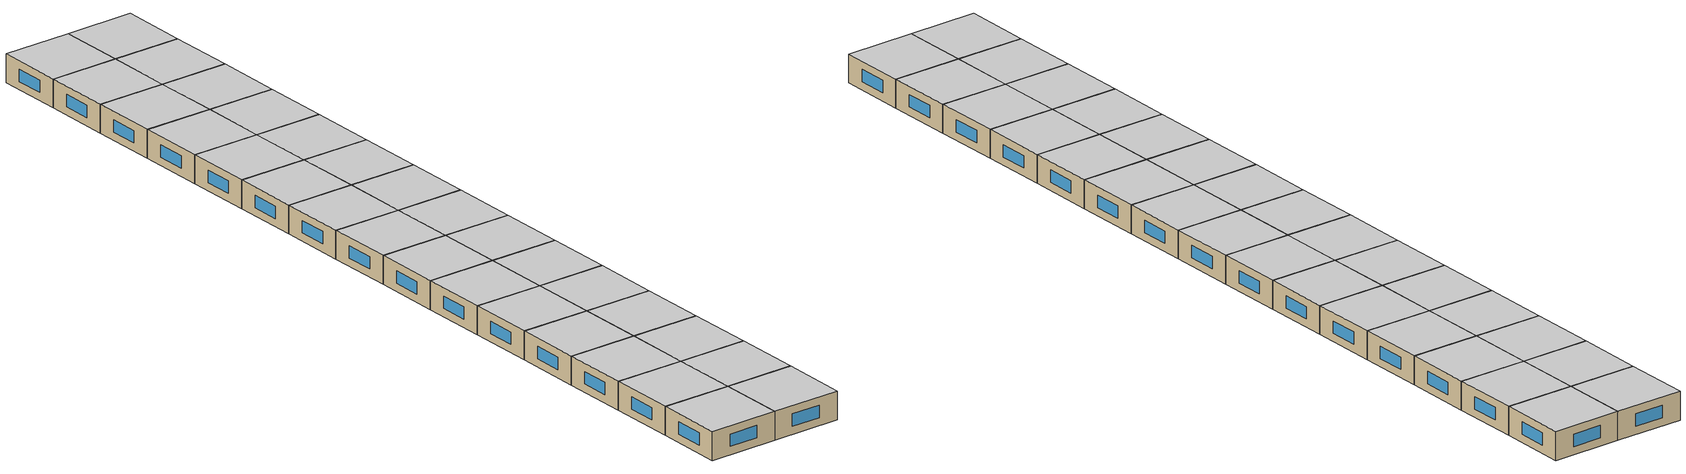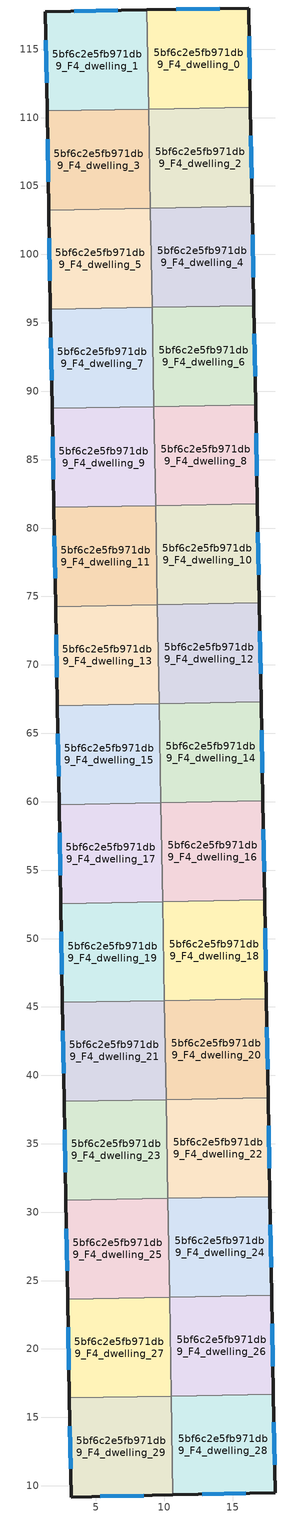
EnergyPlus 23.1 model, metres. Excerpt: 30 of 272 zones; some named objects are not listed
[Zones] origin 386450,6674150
5bf6c2e5fb971db9_F4_dwelling_0
 floor to 5bf6c2e5fb971db9_F3_dwelling_0 (EU_floor_Construction): 16.16,118.01 16.29,110.75 8.86,110.62 8.73,117.87 z12
 wall outside (EU_wall_Construction): 16.29,110.75 16.16,118.01 8.73,117.87 z12:15
 wall to 5bf6c2e5fb971db9_F4_dwelling_1 (EU_wall_Construction): 8.73,117.87 8.86,110.62 z12:15
 wall to 5bf6c2e5fb971db9_F4_dwelling_2 (EU_wall_Construction): 8.86,110.62 16.29,110.75 z12:15
 window (EU_Window_Construction): 14.03,117.97 10.85,117.91 / 16.25,112.82 16.19,115.93 z12.86:14.14
 ceiling to 5bf6c2e5fb971db9_F5_dwelling_0 (EU_floor_Construction): 16.29,110.75 16.16,118.01 8.73,117.87 8.86,110.62 z15
5bf6c2e5fb971db9_F4_dwelling_1
 floor to 5bf6c2e5fb971db9_F3_dwelling_1 (EU_floor_Construction): 8.73,117.87 8.86,110.62 1.42,110.48 1.3,117.72 z12
 wall outside (EU_wall_Construction): 8.73,117.87 1.3,117.72 1.42,110.48 z12:15
 wall to 5bf6c2e5fb971db9_F4_dwelling_3 (EU_wall_Construction): 1.42,110.48 8.85,110.62 z12:15
 window (EU_Window_Construction): 6.61,117.83 3.42,117.77 / 1.33,115.66 1.39,112.55 z12.86:14.14
 ceiling to 5bf6c2e5fb971db9_F5_dwelling_1 (EU_floor_Construction): 8.86,110.62 8.73,117.87 1.3,117.72 1.42,110.48 z15
5bf6c2e5fb971db9_F4_dwelling_10
 floor to 5bf6c2e5fb971db9_F3_dwelling_10 (EU_floor_Construction): 16.8,81.77 16.93,74.53 9.49,74.4 9.36,81.64 z12
 wall outside (EU_wall_Construction): 16.93,74.53 16.8,81.77 z12:15
 wall to 5bf6c2e5fb971db9_F4_dwelling_11 (EU_wall_Construction): 9.36,81.64 9.49,74.4 z12:15
 wall to 5bf6c2e5fb971db9_F4_dwelling_12 (EU_wall_Construction): 9.49,74.4 16.93,74.53 z12:15
 wall to 5bf6c2e5fb971db9_F4_dwelling_8 (EU_wall_Construction): 16.8,81.77 9.37,81.64 z12:15
 window (EU_Window_Construction): 16.9,76.6 16.84,79.7 z12.86:14.14
 ceiling to 5bf6c2e5fb971db9_F5_dwelling_10 (EU_floor_Construction): 16.93,74.53 16.8,81.77 9.36,81.64 9.49,74.4 z15
5bf6c2e5fb971db9_F4_dwelling_11
 floor to 5bf6c2e5fb971db9_F3_dwelling_11 (EU_floor_Construction): 9.36,81.64 9.49,74.4 2.05,74.26 1.92,81.5 z12
 wall outside (EU_wall_Construction): 1.92,81.5 2.05,74.26 z12:15
 wall to 5bf6c2e5fb971db9_F4_dwelling_9 (EU_wall_Construction): 9.36,81.64 1.92,81.5 z12:15
 wall to 5bf6c2e5fb971db9_F4_dwelling_13 (EU_wall_Construction): 2.05,74.26 9.49,74.4 z12:15
 window (EU_Window_Construction): 1.96,79.43 2.01,76.33 z12.86:14.14
 ceiling to 5bf6c2e5fb971db9_F5_dwelling_11 (EU_floor_Construction): 9.49,74.4 9.36,81.64 1.92,81.5 2.05,74.26 z15
5bf6c2e5fb971db9_F4_dwelling_12
 floor to 5bf6c2e5fb971db9_F3_dwelling_12 (EU_floor_Construction): 16.93,74.53 17.07,67.29 9.62,67.16 9.49,74.4 z12
 wall outside (EU_wall_Construction): 17.07,67.29 16.93,74.53 z12:15
 wall to 5bf6c2e5fb971db9_F4_dwelling_13 (EU_wall_Construction): 9.49,74.4 9.62,67.16 z12:15
 wall to 5bf6c2e5fb971db9_F4_dwelling_14 (EU_wall_Construction): 9.62,67.16 17.07,67.29 z12:15
 window (EU_Window_Construction): 17.03,69.36 16.97,72.46 z12.86:14.14
 ceiling to 5bf6c2e5fb971db9_F5_dwelling_12 (EU_floor_Construction): 17.07,67.29 16.93,74.53 9.49,74.4 9.62,67.16 z15
5bf6c2e5fb971db9_F4_dwelling_13
 floor to 5bf6c2e5fb971db9_F3_dwelling_13 (EU_floor_Construction): 9.49,74.4 9.62,67.16 2.17,67.03 2.05,74.26 z12
 wall outside (EU_wall_Construction): 2.05,74.26 2.17,67.03 z12:15
 wall to 5bf6c2e5fb971db9_F4_dwelling_15 (EU_wall_Construction): 2.17,67.03 9.62,67.16 z12:15
 window (EU_Window_Construction): 2.09,72.2 2.14,69.09 z12.86:14.14
 ceiling to 5bf6c2e5fb971db9_F5_dwelling_13 (EU_floor_Construction): 9.62,67.16 9.49,74.4 2.05,74.26 2.17,67.03 z15
5bf6c2e5fb971db9_F4_dwelling_14
 floor to 5bf6c2e5fb971db9_F3_dwelling_14 (EU_floor_Construction): 17.07,67.29 17.19,60.06 9.75,59.92 9.62,67.16 z12
 wall outside (EU_wall_Construction): 17.19,60.06 17.07,67.29 z12:15
 wall to 5bf6c2e5fb971db9_F4_dwelling_15 (EU_wall_Construction): 9.62,67.16 9.75,59.92 z12:15
 wall to 5bf6c2e5fb971db9_F4_dwelling_16 (EU_wall_Construction): 9.75,59.92 17.19,60.06 z12:15
 window (EU_Window_Construction): 17.16,62.13 17.1,65.23 z12.86:14.14
 ceiling to 5bf6c2e5fb971db9_F5_dwelling_14 (EU_floor_Construction): 17.19,60.06 17.07,67.29 9.62,67.16 9.75,59.92 z15
5bf6c2e5fb971db9_F4_dwelling_15
 floor to 5bf6c2e5fb971db9_F3_dwelling_15 (EU_floor_Construction): 9.62,67.16 9.75,59.92 2.3,59.79 2.17,67.03 z12
 wall outside (EU_wall_Construction): 2.17,67.03 2.3,59.79 z12:15
 wall to 5bf6c2e5fb971db9_F4_dwelling_17 (EU_wall_Construction): 2.3,59.79 9.75,59.92 z12:15
 window (EU_Window_Construction): 2.21,64.96 2.26,61.86 z12.86:14.14
 ceiling to 5bf6c2e5fb971db9_F5_dwelling_15 (EU_floor_Construction): 9.75,59.92 9.62,67.16 2.17,67.03 2.3,59.79 z15
5bf6c2e5fb971db9_F4_dwelling_16
 floor to 5bf6c2e5fb971db9_F3_dwelling_16 (EU_floor_Construction): 17.19,60.06 17.32,52.82 9.88,52.69 9.75,59.92 z12
 wall outside (EU_wall_Construction): 17.32,52.82 17.19,60.06 z12:15
 wall to 5bf6c2e5fb971db9_F4_dwelling_17 (EU_wall_Construction): 9.75,59.92 9.88,52.69 z12:15
 wall to 5bf6c2e5fb971db9_F4_dwelling_18 (EU_wall_Construction): 9.88,52.69 17.32,52.82 z12:15
 window (EU_Window_Construction): 17.29,54.89 17.23,57.99 z12.86:14.14
 ceiling to 5bf6c2e5fb971db9_F5_dwelling_16 (EU_floor_Construction): 17.32,52.82 17.19,60.06 9.75,59.92 9.88,52.69 z15
5bf6c2e5fb971db9_F4_dwelling_17
 floor to 5bf6c2e5fb971db9_F3_dwelling_17 (EU_floor_Construction): 9.75,59.92 9.88,52.69 2.43,52.56 2.3,59.79 z12
 wall outside (EU_wall_Construction): 2.3,59.79 2.43,52.56 z12:15
 wall to 5bf6c2e5fb971db9_F4_dwelling_19 (EU_wall_Construction): 2.43,52.56 9.87,52.69 z12:15
 window (EU_Window_Construction): 2.34,57.72 2.39,54.62 z12.86:14.14
 ceiling to 5bf6c2e5fb971db9_F5_dwelling_17 (EU_floor_Construction): 9.88,52.69 9.75,59.92 2.3,59.79 2.43,52.56 z15
5bf6c2e5fb971db9_F4_dwelling_18
 floor to 5bf6c2e5fb971db9_F3_dwelling_18 (EU_floor_Construction): 17.32,52.82 17.45,45.59 10,45.46 9.87,52.69 z12
 wall outside (EU_wall_Construction): 17.45,45.59 17.32,52.82 z12:15
 wall to 5bf6c2e5fb971db9_F4_dwelling_19 (EU_wall_Construction): 9.87,52.69 10,45.46 z12:15
 wall to 5bf6c2e5fb971db9_F4_dwelling_20 (EU_wall_Construction): 10,45.46 17.45,45.59 z12:15
 window (EU_Window_Construction): 17.42,47.66 17.36,50.76 z12.86:14.14
 ceiling to 5bf6c2e5fb971db9_F5_dwelling_18 (EU_floor_Construction): 17.45,45.59 17.32,52.82 9.87,52.69 10,45.46 z15
5bf6c2e5fb971db9_F4_dwelling_19
 floor to 5bf6c2e5fb971db9_F3_dwelling_19 (EU_floor_Construction): 9.87,52.69 10,45.46 2.55,45.33 2.43,52.56 z12
 wall outside (EU_wall_Construction): 2.43,52.56 2.55,45.33 z12:15
 wall to 5bf6c2e5fb971db9_F4_dwelling_21 (EU_wall_Construction): 2.55,45.33 10,45.46 z12:15
 window (EU_Window_Construction): 2.46,50.49 2.52,47.39 z12.86:14.14
 ceiling to 5bf6c2e5fb971db9_F5_dwelling_19 (EU_floor_Construction): 10,45.46 9.87,52.69 2.43,52.56 2.55,45.33 z15
5bf6c2e5fb971db9_F4_dwelling_2
 floor to 5bf6c2e5fb971db9_F3_dwelling_2 (EU_floor_Construction): 16.29,110.75 16.42,103.5 8.98,103.37 8.85,110.62 z12
 wall outside (EU_wall_Construction): 16.42,103.5 16.29,110.75 z12:15
 wall to 5bf6c2e5fb971db9_F4_dwelling_3 (EU_wall_Construction): 8.85,110.62 8.98,103.37 z12:15
 wall to 5bf6c2e5fb971db9_F4_dwelling_4 (EU_wall_Construction): 8.98,103.37 16.42,103.5 z12:15
 window (EU_Window_Construction): 16.38,105.57 16.32,108.68 z12.86:14.14
 ceiling to 5bf6c2e5fb971db9_F5_dwelling_2 (EU_floor_Construction): 16.42,103.5 16.29,110.75 8.85,110.62 8.98,103.37 z15
5bf6c2e5fb971db9_F4_dwelling_20
 floor to 5bf6c2e5fb971db9_F3_dwelling_20 (EU_floor_Construction): 17.45,45.59 17.58,38.36 10.13,38.23 10,45.46 z12
 wall outside (EU_wall_Construction): 17.58,38.36 17.45,45.59 z12:15
 wall to 5bf6c2e5fb971db9_F4_dwelling_21 (EU_wall_Construction): 10,45.46 10.13,38.23 z12:15
 wall to 5bf6c2e5fb971db9_F4_dwelling_22 (EU_wall_Construction): 10.13,38.23 17.58,38.36 z12:15
 window (EU_Window_Construction): 17.55,40.43 17.49,43.53 z12.86:14.14
 ceiling to 5bf6c2e5fb971db9_F5_dwelling_20 (EU_floor_Construction): 17.58,38.36 17.45,45.59 10,45.46 10.13,38.23 z15
5bf6c2e5fb971db9_F4_dwelling_21
 floor to 5bf6c2e5fb971db9_F3_dwelling_21 (EU_floor_Construction): 10,45.46 10.13,38.23 2.68,38.1 2.55,45.33 z12
 wall outside (EU_wall_Construction): 2.55,45.33 2.68,38.1 z12:15
 wall to 5bf6c2e5fb971db9_F4_dwelling_23 (EU_wall_Construction): 2.68,38.1 10.13,38.23 z12:15
 window (EU_Window_Construction): 2.59,43.26 2.64,40.16 z12.86:14.14
 ceiling to 5bf6c2e5fb971db9_F5_dwelling_21 (EU_floor_Construction): 10.13,38.23 10,45.46 2.55,45.33 2.68,38.1 z15
5bf6c2e5fb971db9_F4_dwelling_22
 floor to 5bf6c2e5fb971db9_F3_dwelling_22 (EU_floor_Construction): 17.58,38.36 17.71,31.14 10.26,31 10.13,38.23 z12
 wall outside (EU_wall_Construction): 17.71,31.14 17.58,38.36 z12:15
 wall to 5bf6c2e5fb971db9_F4_dwelling_23 (EU_wall_Construction): 10.13,38.23 10.26,31 z12:15
 wall to 5bf6c2e5fb971db9_F4_dwelling_24 (EU_wall_Construction): 10.26,31 17.71,31.14 z12:15
 window (EU_Window_Construction): 17.67,33.2 17.62,36.3 z12.86:14.14
 ceiling to 5bf6c2e5fb971db9_F5_dwelling_22 (EU_floor_Construction): 17.71,31.14 17.58,38.36 10.13,38.23 10.26,31 z15
5bf6c2e5fb971db9_F4_dwelling_23
 floor to 5bf6c2e5fb971db9_F3_dwelling_23 (EU_floor_Construction): 10.13,38.23 10.26,31 2.8,30.87 2.68,38.1 z12
 wall outside (EU_wall_Construction): 2.68,38.1 2.8,30.87 z12:15
 wall to 5bf6c2e5fb971db9_F4_dwelling_25 (EU_wall_Construction): 2.8,30.87 10.26,31 z12:15
 window (EU_Window_Construction): 2.71,36.03 2.77,32.94 z12.86:14.14
 ceiling to 5bf6c2e5fb971db9_F5_dwelling_23 (EU_floor_Construction): 10.26,31 10.13,38.23 2.68,38.1 2.8,30.87 z15
5bf6c2e5fb971db9_F4_dwelling_24
 floor to 5bf6c2e5fb971db9_F3_dwelling_24 (EU_floor_Construction): 17.71,31.14 17.84,23.91 10.39,23.78 10.26,31 z12
 wall outside (EU_wall_Construction): 17.84,23.91 17.71,31.14 z12:15
 wall to 5bf6c2e5fb971db9_F4_dwelling_25 (EU_wall_Construction): 10.26,31 10.39,23.78 17.84,23.91 z12:15
 window (EU_Window_Construction): 17.8,25.98 17.75,29.07 z12.86:14.14
 ceiling to 5bf6c2e5fb971db9_F5_dwelling_24 (EU_floor_Construction): 17.84,23.91 17.71,31.14 10.26,31 10.39,23.78 z15
5bf6c2e5fb971db9_F4_dwelling_25
 floor to 5bf6c2e5fb971db9_F3_dwelling_25 (EU_floor_Construction): 10.26,31 10.39,23.78 2.93,23.64 2.8,30.87 z12
 wall outside (EU_wall_Construction): 2.8,30.87 2.93,23.64 z12:15
 wall to 5bf6c2e5fb971db9_F4_dwelling_26 (EU_wall_Construction): 10.38,23.78 17.84,23.91 z12:15
 wall to 5bf6c2e5fb971db9_F4_dwelling_27 (EU_wall_Construction): 2.93,23.64 10.38,23.78 z12:15
 window (EU_Window_Construction): 2.84,28.81 2.89,25.71 z12.86:14.14
 ceiling to 5bf6c2e5fb971db9_F5_dwelling_25 (EU_floor_Construction): 10.39,23.78 10.26,31 2.8,30.87 2.93,23.64 z15
5bf6c2e5fb971db9_F4_dwelling_26
 floor to 5bf6c2e5fb971db9_F3_dwelling_26 (EU_floor_Construction): 17.84,23.91 17.97,16.69 10.51,16.56 10.38,23.78 z12
 wall outside (EU_wall_Construction): 17.97,16.69 17.84,23.91 z12:15
 wall to 5bf6c2e5fb971db9_F4_dwelling_28 (EU_wall_Construction): 10.51,16.56 17.97,16.69 z12:15
 wall to 5bf6c2e5fb971db9_F4_dwelling_27 (EU_wall_Construction): 10.38,23.78 10.51,16.56 z12:15
 window (EU_Window_Construction): 17.93,18.75 17.88,21.85 z12.86:14.14
 ceiling to 5bf6c2e5fb971db9_F5_dwelling_26 (EU_floor_Construction): 17.97,16.69 17.84,23.91 10.38,23.78 10.51,16.56 z15
5bf6c2e5fb971db9_F4_dwelling_27
 floor to 5bf6c2e5fb971db9_F3_dwelling_27 (EU_floor_Construction): 10.38,23.78 10.51,16.56 3.05,16.42 2.93,23.64 z12
 wall outside (EU_wall_Construction): 2.93,23.64 3.05,16.42 z12:15
 wall to 5bf6c2e5fb971db9_F4_dwelling_29 (EU_wall_Construction): 3.05,16.42 10.5,16.56 z12:15
 wall to 5bf6c2e5fb971db9_F4_dwelling_28 (EU_wall_Construction): 10.5,16.56 10.51,16.56 z12:15
 window (EU_Window_Construction): 2.96,21.58 3.02,18.49 z12.86:14.14
 ceiling to 5bf6c2e5fb971db9_F5_dwelling_27 (EU_floor_Construction): 10.51,16.56 10.38,23.78 2.93,23.64 3.05,16.42 z15
5bf6c2e5fb971db9_F4_dwelling_28
 floor to 5bf6c2e5fb971db9_F3_dwelling_28 (EU_floor_Construction): 17.97,16.69 18.1,9.49 10.63,9.33 10.5,16.55 10.51,16.56 z12
 wall outside (EU_wall_Construction): 10.63,9.33 18.1,9.49 17.97,16.69 z12:15
 wall to 5bf6c2e5fb971db9_F4_dwelling_29 (EU_wall_Construction): 10.5,16.55 10.63,9.33 z12:15
 window (EU_Window_Construction): 18.06,11.54 18.01,14.63 / 12.76,9.38 15.96,9.44 z12.86:14.14
 ceiling to 5bf6c2e5fb971db9_F5_dwelling_28 (EU_floor_Construction): 18.1,9.49 17.97,16.69 10.51,16.56 10.5,16.55 10.63,9.33 z15
5bf6c2e5fb971db9_F4_dwelling_29
 floor to 5bf6c2e5fb971db9_F3_dwelling_29 (EU_floor_Construction): 10.5,16.55 10.63,9.33 3.18,9.18 3.05,16.42 z12
 wall outside (EU_wall_Construction): 3.05,16.42 3.18,9.18 10.63,9.33 z12:15
 window (EU_Window_Construction): 5.31,9.23 8.5,9.29 / 3.09,14.35 3.14,11.25 z12.86:14.14
 ceiling to 5bf6c2e5fb971db9_F5_dwelling_29 (EU_floor_Construction): 10.63,9.33 10.5,16.55 3.05,16.42 3.18,9.18 z15
5bf6c2e5fb971db9_F4_dwelling_3
 floor to 5bf6c2e5fb971db9_F3_dwelling_3 (EU_floor_Construction): 8.85,110.62 8.98,103.37 1.55,103.24 1.42,110.48 z12
 wall outside (EU_wall_Construction): 1.42,110.48 1.55,103.24 z12:15
 wall to 5bf6c2e5fb971db9_F4_dwelling_5 (EU_wall_Construction): 1.55,103.24 8.98,103.37 z12:15
 window (EU_Window_Construction): 1.46,108.41 1.51,105.31 z12.86:14.14
 ceiling to 5bf6c2e5fb971db9_F5_dwelling_3 (EU_floor_Construction): 8.98,103.37 8.85,110.62 1.42,110.48 1.55,103.24 z15
5bf6c2e5fb971db9_F4_dwelling_4
 floor to 5bf6c2e5fb971db9_F3_dwelling_4 (EU_floor_Construction): 16.42,103.5 16.55,96.25 9.11,96.12 8.98,103.37 z12
 wall outside (EU_wall_Construction): 16.55,96.25 16.42,103.5 z12:15
 wall to 5bf6c2e5fb971db9_F4_dwelling_5 (EU_wall_Construction): 8.98,103.37 9.11,96.12 z12:15
 wall to 5bf6c2e5fb971db9_F4_dwelling_6 (EU_wall_Construction): 9.11,96.12 16.55,96.25 z12:15
 window (EU_Window_Construction): 16.51,98.33 16.45,101.43 z12.86:14.14
 ceiling to 5bf6c2e5fb971db9_F5_dwelling_4 (EU_floor_Construction): 16.55,96.25 16.42,103.5 8.98,103.37 9.11,96.12 z15
5bf6c2e5fb971db9_F4_dwelling_5
 floor to 5bf6c2e5fb971db9_F3_dwelling_5 (EU_floor_Construction): 8.98,103.37 9.11,96.12 1.67,95.99 1.55,103.24 z12
 wall outside (EU_wall_Construction): 1.55,103.24 1.67,95.99 z12:15
 wall to 5bf6c2e5fb971db9_F4_dwelling_7 (EU_wall_Construction): 1.67,95.99 9.11,96.12 z12:15
 window (EU_Window_Construction): 1.58,101.16 1.64,98.06 z12.86:14.14
 ceiling to 5bf6c2e5fb971db9_F5_dwelling_5 (EU_floor_Construction): 9.11,96.12 8.98,103.37 1.55,103.24 1.67,95.99 z15
5bf6c2e5fb971db9_F4_dwelling_6
 floor to 5bf6c2e5fb971db9_F3_dwelling_6 (EU_floor_Construction): 16.55,96.25 16.68,89.01 9.24,88.88 9.11,96.12 z12
 wall outside (EU_wall_Construction): 16.68,89.01 16.55,96.25 z12:15
 wall to 5bf6c2e5fb971db9_F4_dwelling_7 (EU_wall_Construction): 9.11,96.12 9.24,88.88 z12:15
 wall to 5bf6c2e5fb971db9_F4_dwelling_8 (EU_wall_Construction): 9.24,88.88 16.68,89.01 z12:15
 window (EU_Window_Construction): 16.64,91.08 16.58,94.19 z12.86:14.14
 ceiling to 5bf6c2e5fb971db9_F5_dwelling_6 (EU_floor_Construction): 16.68,89.01 16.55,96.25 9.11,96.12 9.24,88.88 z15
5bf6c2e5fb971db9_F4_dwelling_7
 floor to 5bf6c2e5fb971db9_F3_dwelling_7 (EU_floor_Construction): 9.11,96.12 9.24,88.88 1.8,88.75 1.67,95.99 z12
 wall outside (EU_wall_Construction): 1.67,95.99 1.8,88.75 z12:15
 wall to 5bf6c2e5fb971db9_F4_dwelling_9 (EU_wall_Construction): 1.8,88.75 9.24,88.88 z12:15
 window (EU_Window_Construction): 1.71,93.92 1.76,90.81 z12.86:14.14
 ceiling to 5bf6c2e5fb971db9_F5_dwelling_7 (EU_floor_Construction): 9.24,88.88 9.11,96.12 1.67,95.99 1.8,88.75 z15
5bf6c2e5fb971db9_F4_dwelling_8
 floor to 5bf6c2e5fb971db9_F3_dwelling_8 (EU_floor_Construction): 16.68,89.01 16.8,81.77 9.37,81.64 9.24,88.88 z12
 wall outside (EU_wall_Construction): 16.8,81.77 16.68,89.01 z12:15
 wall to 5bf6c2e5fb971db9_F4_dwelling_9 (EU_wall_Construction): 9.24,88.88 9.37,81.64 z12:15
 window (EU_Window_Construction): 16.77,83.84 16.71,86.94 z12.86:14.14
 ceiling to 5bf6c2e5fb971db9_F5_dwelling_8 (EU_floor_Construction): 16.8,81.77 16.68,89.01 9.24,88.88 9.37,81.64 z15
5bf6c2e5fb971db9_F4_dwelling_9
 floor to 5bf6c2e5fb971db9_F3_dwelling_9 (EU_floor_Construction): 9.24,88.88 9.37,81.64 1.92,81.5 1.8,88.75 z12
 wall outside (EU_wall_Construction): 1.8,88.75 1.92,81.5 z12:15
 window (EU_Window_Construction): 1.83,86.68 1.89,83.57 z12.86:14.14
 ceiling to 5bf6c2e5fb971db9_F5_dwelling_9 (EU_floor_Construction): 9.37,81.64 9.24,88.88 1.8,88.75 1.92,81.5 z15
[Building]
EU S2 Campaign: North Axis=0; Terrain=City; Solar Distribution=FullExterior
[Site:Location]
Helsinki-Vantaa.AP: Latitude=60.317; Longitude=24.963; Time Zone=2; Elevation=54.6
[SizingPeriod:WeatherFileDays]
AnnualSizingPeriod: Begin Month=1; Begin Day of Month=1; End Month=12; End Day of Month=31; Day of Week for Start Day=Monday; Use Weather File Daylight Saving Period=No; Use Weather File Rain and Snow Indicators=No
[MATERIAL]
EU_InternalMass_Material: Roughness=MediumRough; Thickness=0.1; Conductivity=1; Density=1800; Specific Heat=900; Thermal Absorptance=0.9; Solar Absorptance=0.7; Visible Absorptance=0.7
[MATERIAL:NOMASS] Roughness=MediumRough; Thermal Absorptance=0.9; Solar Absorptance=0.7; Visible Absorptance=0.7
Name | Thermal Resistance
EU_wall_NoMass | 1.10183
EU_floor_NoMass | 1.70606
[WINDOWMATERIAL:SIMPLEGLAZINGSYSTEM]
EU_Window_SimpleGlazing: UFactor=3.11035; Solar Heat Gain Coefficient=0.8; Visible Transmittance=0.8
[CONSTRUCTION]
EU_wall_Construction: EU_wall_NoMass
EU_floor_Construction: EU_floor_NoMass
EU_Window_Construction: EU_Window_SimpleGlazing
EU_InternalMass_Construction: EU_InternalMass_Material
[ZONE] Type=1; Multiplier=1; Ceiling Height=autocalculate; Floor Area=autocalculate; Part of Total Floor Area=Yes
Name | Volume
5bf6c2e5fb971db9_F4_dwelling_0 | 161.67
5bf6c2e5fb971db9_F4_dwelling_1; 5bf6c2e5fb971db9_F4_dwelling_22 | 161.662
5bf6c2e5fb971db9_F4_dwelling_10; 5bf6c2e5fb971db9_F4_dwelling_26 | 161.648
5bf6c2e5fb971db9_F4_dwelling_11 | 161.659
5bf6c2e5fb971db9_F4_dwelling_12 | 161.658
5bf6c2e5fb971db9_F4_dwelling_13 | 161.667
5bf6c2e5fb971db9_F4_dwelling_14 | 161.656
5bf6c2e5fb971db9_F4_dwelling_15 | 161.688
5bf6c2e5fb971db9_F4_dwelling_16 | 161.678
5bf6c2e5fb971db9_F4_dwelling_17 | 161.677
5bf6c2e5fb971db9_F4_dwelling_18 | 161.654
5bf6c2e5fb971db9_F4_dwelling_19; 5bf6c2e5fb971db9_F4_dwelling_2 | 161.675
5bf6c2e5fb971db9_F4_dwelling_20; 5bf6c2e5fb971db9_F4_dwelling_28; 5bf6c2e5fb971db9_F4_dwelling_4 | 161.663
5bf6c2e5fb971db9_F4_dwelling_21 | 161.651
5bf6c2e5fb971db9_F4_dwelling_23; 5bf6c2e5fb971db9_F4_dwelling_7 | 161.683
5bf6c2e5fb971db9_F4_dwelling_24 | 161.672
5bf6c2e5fb971db9_F4_dwelling_25; 5bf6c2e5fb971db9_F4_dwelling_9 | 161.681
5bf6c2e5fb971db9_F4_dwelling_27 | 161.668
5bf6c2e5fb971db9_F4_dwelling_29 | 161.655
5bf6c2e5fb971db9_F4_dwelling_3 | 161.674
5bf6c2e5fb971db9_F4_dwelling_5 | 161.684
5bf6c2e5fb971db9_F4_dwelling_6 | 161.673
5bf6c2e5fb971db9_F4_dwelling_8 | 161.671
[INTERNALMASS] Construction=EU_InternalMass_Construction
Name | Zone or ZoneList | Surface Area
5bf6c2e5fb971db9_F4_dwelling_0_EU_InternalMass | 5bf6c2e5fb971db9_F4_dwelling_0 | 53.8892
5bf6c2e5fb971db9_F4_dwelling_1_EU_InternalMass | 5bf6c2e5fb971db9_F4_dwelling_1 | 53.8859
5bf6c2e5fb971db9_F4_dwelling_2_EU_InternalMass | 5bf6c2e5fb971db9_F4_dwelling_2 | 53.8916
5bf6c2e5fb971db9_F4_dwelling_3_EU_InternalMass | 5bf6c2e5fb971db9_F4_dwelling_3 | 53.8915
5bf6c2e5fb971db9_F4_dwelling_4_EU_InternalMass | 5bf6c2e5fb971db9_F4_dwelling_4 | 53.8858
5bf6c2e5fb971db9_F4_dwelling_5_EU_InternalMass | 5bf6c2e5fb971db9_F4_dwelling_5 | 53.8965
5bf6c2e5fb971db9_F4_dwelling_6_EU_InternalMass | 5bf6c2e5fb971db9_F4_dwelling_6 | 53.8909
5bf6c2e5fb971db9_F4_dwelling_7_EU_InternalMass | 5bf6c2e5fb971db9_F4_dwelling_7 | 53.8924
5bf6c2e5fb971db9_F4_dwelling_8_EU_InternalMass | 5bf6c2e5fb971db9_F4_dwelling_8 | 53.8922
5bf6c2e5fb971db9_F4_dwelling_9_EU_InternalMass | 5bf6c2e5fb971db9_F4_dwelling_9 | 53.8938
5bf6c2e5fb971db9_F4_dwelling_10_EU_InternalMass | 5bf6c2e5fb971db9_F4_dwelling_10 | 53.8827
5bf6c2e5fb971db9_F4_dwelling_11_EU_InternalMass | 5bf6c2e5fb971db9_F4_dwelling_11 | 53.8878
5bf6c2e5fb971db9_F4_dwelling_12_EU_InternalMass | 5bf6c2e5fb971db9_F4_dwelling_12 | 53.8859
5bf6c2e5fb971db9_F4_dwelling_13_EU_InternalMass | 5bf6c2e5fb971db9_F4_dwelling_13 | 53.8873
5bf6c2e5fb971db9_F4_dwelling_14_EU_InternalMass | 5bf6c2e5fb971db9_F4_dwelling_14 | 53.8836
5bf6c2e5fb971db9_F4_dwelling_15_EU_InternalMass | 5bf6c2e5fb971db9_F4_dwelling_15 | 53.8944
5bf6c2e5fb971db9_F4_dwelling_16_EU_InternalMass | 5bf6c2e5fb971db9_F4_dwelling_16 | 53.8942
5bf6c2e5fb971db9_F4_dwelling_17_EU_InternalMass | 5bf6c2e5fb971db9_F4_dwelling_17 | 53.8922
5bf6c2e5fb971db9_F4_dwelling_18_EU_InternalMass | 5bf6c2e5fb971db9_F4_dwelling_18 | 53.8845
5bf6c2e5fb971db9_F4_dwelling_19_EU_InternalMass | 5bf6c2e5fb971db9_F4_dwelling_19 | 53.8934
5bf6c2e5fb971db9_F4_dwelling_20_EU_InternalMass | 5bf6c2e5fb971db9_F4_dwelling_20 | 53.8895
5bf6c2e5fb971db9_F4_dwelling_21_EU_InternalMass | 5bf6c2e5fb971db9_F4_dwelling_21 | 53.8855
5bf6c2e5fb971db9_F4_dwelling_22_EU_InternalMass | 5bf6c2e5fb971db9_F4_dwelling_22 | 53.8873
5bf6c2e5fb971db9_F4_dwelling_23_EU_InternalMass | 5bf6c2e5fb971db9_F4_dwelling_23 | 53.8963
5bf6c2e5fb971db9_F4_dwelling_24_EU_InternalMass | 5bf6c2e5fb971db9_F4_dwelling_24 | 53.8887
5bf6c2e5fb971db9_F4_dwelling_25_EU_InternalMass | 5bf6c2e5fb971db9_F4_dwelling_25 | 53.8993
5bf6c2e5fb971db9_F4_dwelling_26_EU_InternalMass | 5bf6c2e5fb971db9_F4_dwelling_26 | 53.8808
5bf6c2e5fb971db9_F4_dwelling_27_EU_InternalMass | 5bf6c2e5fb971db9_F4_dwelling_27 | 53.8914
5bf6c2e5fb971db9_F4_dwelling_28_EU_InternalMass | 5bf6c2e5fb971db9_F4_dwelling_28 | 53.8917
5bf6c2e5fb971db9_F4_dwelling_29_EU_InternalMass | 5bf6c2e5fb971db9_F4_dwelling_29 | 53.8863
[OTHEREQUIPMENT] Fuel Type=Electricity; Design Level Calculation Method=Watts/Area; Power per Zone Floor Area=1; Fraction Latent=0; Fraction Radiant=0; Fraction Lost=0; Carbon Dioxide Generation Rate=0; EndUse Subcategory=EU_Step8_InternalGains
Name | Zone or ZoneList or Space or SpaceList | Schedule
EU_Step8_InternalGain_5bf6c2e5fb971db9_F4_dwelling_0_f000 | 5bf6c2e5fb971db9_F4_dwelling_0 | EU_Step8_GainSchedule_5bf6c2e5fb971db9_F4_dwelling_0_f000
EU_Step8_InternalGain_5bf6c2e5fb971db9_F4_dwelling_1_f000 | 5bf6c2e5fb971db9_F4_dwelling_1 | EU_Step8_GainSchedule_5bf6c2e5fb971db9_F4_dwelling_1_f000
EU_Step8_InternalGain_5bf6c2e5fb971db9_F4_dwelling_2_f000 | 5bf6c2e5fb971db9_F4_dwelling_2 | EU_Step8_GainSchedule_5bf6c2e5fb971db9_F4_dwelling_2_f000
EU_Step8_InternalGain_5bf6c2e5fb971db9_F4_dwelling_3_f000 | 5bf6c2e5fb971db9_F4_dwelling_3 | EU_Step8_GainSchedule_5bf6c2e5fb971db9_F4_dwelling_3_f000
EU_Step8_InternalGain_5bf6c2e5fb971db9_F4_dwelling_4_f000 | 5bf6c2e5fb971db9_F4_dwelling_4 | EU_Step8_GainSchedule_5bf6c2e5fb971db9_F4_dwelling_4_f000
EU_Step8_InternalGain_5bf6c2e5fb971db9_F4_dwelling_5_f000 | 5bf6c2e5fb971db9_F4_dwelling_5 | EU_Step8_GainSchedule_5bf6c2e5fb971db9_F4_dwelling_5_f000
EU_Step8_InternalGain_5bf6c2e5fb971db9_F4_dwelling_6_f000 | 5bf6c2e5fb971db9_F4_dwelling_6 | EU_Step8_GainSchedule_5bf6c2e5fb971db9_F4_dwelling_6_f000
EU_Step8_InternalGain_5bf6c2e5fb971db9_F4_dwelling_7_f000 | 5bf6c2e5fb971db9_F4_dwelling_7 | EU_Step8_GainSchedule_5bf6c2e5fb971db9_F4_dwelling_7_f000
EU_Step8_InternalGain_5bf6c2e5fb971db9_F4_dwelling_8_f000 | 5bf6c2e5fb971db9_F4_dwelling_8 | EU_Step8_GainSchedule_5bf6c2e5fb971db9_F4_dwelling_8_f000
EU_Step8_InternalGain_5bf6c2e5fb971db9_F4_dwelling_9_f000 | 5bf6c2e5fb971db9_F4_dwelling_9 | EU_Step8_GainSchedule_5bf6c2e5fb971db9_F4_dwelling_9_f000
EU_Step8_InternalGain_5bf6c2e5fb971db9_F4_dwelling_10_f000 | 5bf6c2e5fb971db9_F4_dwelling_10 | EU_Step8_GainSchedule_5bf6c2e5fb971db9_F4_dwelling_10_f000
EU_Step8_InternalGain_5bf6c2e5fb971db9_F4_dwelling_11_f000 | 5bf6c2e5fb971db9_F4_dwelling_11 | EU_Step8_GainSchedule_5bf6c2e5fb971db9_F4_dwelling_11_f000
EU_Step8_InternalGain_5bf6c2e5fb971db9_F4_dwelling_12_f000 | 5bf6c2e5fb971db9_F4_dwelling_12 | EU_Step8_GainSchedule_5bf6c2e5fb971db9_F4_dwelling_12_f000
EU_Step8_InternalGain_5bf6c2e5fb971db9_F4_dwelling_13_f000 | 5bf6c2e5fb971db9_F4_dwelling_13 | EU_Step8_GainSchedule_5bf6c2e5fb971db9_F4_dwelling_13_f000
EU_Step8_InternalGain_5bf6c2e5fb971db9_F4_dwelling_14_f000 | 5bf6c2e5fb971db9_F4_dwelling_14 | EU_Step8_GainSchedule_5bf6c2e5fb971db9_F4_dwelling_14_f000
EU_Step8_InternalGain_5bf6c2e5fb971db9_F4_dwelling_15_f000 | 5bf6c2e5fb971db9_F4_dwelling_15 | EU_Step8_GainSchedule_5bf6c2e5fb971db9_F4_dwelling_15_f000
EU_Step8_InternalGain_5bf6c2e5fb971db9_F4_dwelling_16_f000 | 5bf6c2e5fb971db9_F4_dwelling_16 | EU_Step8_GainSchedule_5bf6c2e5fb971db9_F4_dwelling_16_f000
EU_Step8_InternalGain_5bf6c2e5fb971db9_F4_dwelling_17_f000 | 5bf6c2e5fb971db9_F4_dwelling_17 | EU_Step8_GainSchedule_5bf6c2e5fb971db9_F4_dwelling_17_f000
EU_Step8_InternalGain_5bf6c2e5fb971db9_F4_dwelling_18_f000 | 5bf6c2e5fb971db9_F4_dwelling_18 | EU_Step8_GainSchedule_5bf6c2e5fb971db9_F4_dwelling_18_f000
EU_Step8_InternalGain_5bf6c2e5fb971db9_F4_dwelling_19_f000 | 5bf6c2e5fb971db9_F4_dwelling_19 | EU_Step8_GainSchedule_5bf6c2e5fb971db9_F4_dwelling_19_f000
EU_Step8_InternalGain_5bf6c2e5fb971db9_F4_dwelling_20_f000 | 5bf6c2e5fb971db9_F4_dwelling_20 | EU_Step8_GainSchedule_5bf6c2e5fb971db9_F4_dwelling_20_f000
EU_Step8_InternalGain_5bf6c2e5fb971db9_F4_dwelling_21_f000 | 5bf6c2e5fb971db9_F4_dwelling_21 | EU_Step8_GainSchedule_5bf6c2e5fb971db9_F4_dwelling_21_f000
EU_Step8_InternalGain_5bf6c2e5fb971db9_F4_dwelling_22_f000 | 5bf6c2e5fb971db9_F4_dwelling_22 | EU_Step8_GainSchedule_5bf6c2e5fb971db9_F4_dwelling_22_f000
EU_Step8_InternalGain_5bf6c2e5fb971db9_F4_dwelling_23_f000 | 5bf6c2e5fb971db9_F4_dwelling_23 | EU_Step8_GainSchedule_5bf6c2e5fb971db9_F4_dwelling_23_f000
EU_Step8_InternalGain_5bf6c2e5fb971db9_F4_dwelling_24_f000 | 5bf6c2e5fb971db9_F4_dwelling_24 | EU_Step8_GainSchedule_5bf6c2e5fb971db9_F4_dwelling_24_f000
EU_Step8_InternalGain_5bf6c2e5fb971db9_F4_dwelling_25_f000 | 5bf6c2e5fb971db9_F4_dwelling_25 | EU_Step8_GainSchedule_5bf6c2e5fb971db9_F4_dwelling_25_f000
EU_Step8_InternalGain_5bf6c2e5fb971db9_F4_dwelling_26_f000 | 5bf6c2e5fb971db9_F4_dwelling_26 | EU_Step8_GainSchedule_5bf6c2e5fb971db9_F4_dwelling_26_f000
EU_Step8_InternalGain_5bf6c2e5fb971db9_F4_dwelling_27_f000 | 5bf6c2e5fb971db9_F4_dwelling_27 | EU_Step8_GainSchedule_5bf6c2e5fb971db9_F4_dwelling_27_f000
EU_Step8_InternalGain_5bf6c2e5fb971db9_F4_dwelling_28_f000 | 5bf6c2e5fb971db9_F4_dwelling_28 | EU_Step8_GainSchedule_5bf6c2e5fb971db9_F4_dwelling_28_f000
EU_Step8_InternalGain_5bf6c2e5fb971db9_F4_dwelling_29_f000 | 5bf6c2e5fb971db9_F4_dwelling_29 | EU_Step8_GainSchedule_5bf6c2e5fb971db9_F4_dwelling_29_f000
[ZONEVENTILATION:DESIGNFLOWRATE] Schedule=EU_AlwaysOn; Design Flow Rate Calculation Method=AirChanges/Hour; Air Changes per Hour=0.756316; Ventilation Type=Natural; Fan Pressure Rise=0; Fan Total Efficiency=1; Constant Term Coefficient=1; Temperature Term Coefficient=0; Velocity Term Coefficient=0; Velocity Squared Term Coefficient=0; Minimum Indoor Temperature=-100; Maximum Indoor Temperature=100; Delta Temperature=-100; Minimum Outdoor Temperature=-100; Maximum Outdoor Temperature=100; Maximum Wind Speed=40
Name | Zone or ZoneList or Space or SpaceList
EU_ConstantAir_5bf6c2e5fb971db9_F4_dwelling_0 | 5bf6c2e5fb971db9_F4_dwelling_0
EU_ConstantAir_5bf6c2e5fb971db9_F4_dwelling_1 | 5bf6c2e5fb971db9_F4_dwelling_1
EU_ConstantAir_5bf6c2e5fb971db9_F4_dwelling_2 | 5bf6c2e5fb971db9_F4_dwelling_2
EU_ConstantAir_5bf6c2e5fb971db9_F4_dwelling_3 | 5bf6c2e5fb971db9_F4_dwelling_3
EU_ConstantAir_5bf6c2e5fb971db9_F4_dwelling_4 | 5bf6c2e5fb971db9_F4_dwelling_4
EU_ConstantAir_5bf6c2e5fb971db9_F4_dwelling_5 | 5bf6c2e5fb971db9_F4_dwelling_5
EU_ConstantAir_5bf6c2e5fb971db9_F4_dwelling_6 | 5bf6c2e5fb971db9_F4_dwelling_6
EU_ConstantAir_5bf6c2e5fb971db9_F4_dwelling_7 | 5bf6c2e5fb971db9_F4_dwelling_7
EU_ConstantAir_5bf6c2e5fb971db9_F4_dwelling_8 | 5bf6c2e5fb971db9_F4_dwelling_8
EU_ConstantAir_5bf6c2e5fb971db9_F4_dwelling_9 | 5bf6c2e5fb971db9_F4_dwelling_9
EU_ConstantAir_5bf6c2e5fb971db9_F4_dwelling_10 | 5bf6c2e5fb971db9_F4_dwelling_10
EU_ConstantAir_5bf6c2e5fb971db9_F4_dwelling_11 | 5bf6c2e5fb971db9_F4_dwelling_11
EU_ConstantAir_5bf6c2e5fb971db9_F4_dwelling_12 | 5bf6c2e5fb971db9_F4_dwelling_12
EU_ConstantAir_5bf6c2e5fb971db9_F4_dwelling_13 | 5bf6c2e5fb971db9_F4_dwelling_13
EU_ConstantAir_5bf6c2e5fb971db9_F4_dwelling_14 | 5bf6c2e5fb971db9_F4_dwelling_14
EU_ConstantAir_5bf6c2e5fb971db9_F4_dwelling_15 | 5bf6c2e5fb971db9_F4_dwelling_15
EU_ConstantAir_5bf6c2e5fb971db9_F4_dwelling_16 | 5bf6c2e5fb971db9_F4_dwelling_16
EU_ConstantAir_5bf6c2e5fb971db9_F4_dwelling_17 | 5bf6c2e5fb971db9_F4_dwelling_17
EU_ConstantAir_5bf6c2e5fb971db9_F4_dwelling_18 | 5bf6c2e5fb971db9_F4_dwelling_18
EU_ConstantAir_5bf6c2e5fb971db9_F4_dwelling_19 | 5bf6c2e5fb971db9_F4_dwelling_19
EU_ConstantAir_5bf6c2e5fb971db9_F4_dwelling_20 | 5bf6c2e5fb971db9_F4_dwelling_20
EU_ConstantAir_5bf6c2e5fb971db9_F4_dwelling_21 | 5bf6c2e5fb971db9_F4_dwelling_21
EU_ConstantAir_5bf6c2e5fb971db9_F4_dwelling_22 | 5bf6c2e5fb971db9_F4_dwelling_22
EU_ConstantAir_5bf6c2e5fb971db9_F4_dwelling_23 | 5bf6c2e5fb971db9_F4_dwelling_23
EU_ConstantAir_5bf6c2e5fb971db9_F4_dwelling_24 | 5bf6c2e5fb971db9_F4_dwelling_24
EU_ConstantAir_5bf6c2e5fb971db9_F4_dwelling_25 | 5bf6c2e5fb971db9_F4_dwelling_25
EU_ConstantAir_5bf6c2e5fb971db9_F4_dwelling_26 | 5bf6c2e5fb971db9_F4_dwelling_26
EU_ConstantAir_5bf6c2e5fb971db9_F4_dwelling_27 | 5bf6c2e5fb971db9_F4_dwelling_27
EU_ConstantAir_5bf6c2e5fb971db9_F4_dwelling_28 | 5bf6c2e5fb971db9_F4_dwelling_28
EU_ConstantAir_5bf6c2e5fb971db9_F4_dwelling_29 | 5bf6c2e5fb971db9_F4_dwelling_29
[HVACTEMPLATE:THERMOSTAT] Constant Heating Setpoint=20; Constant Cooling Setpoint=50
EU_HeatOnly_5bf6c2e5fb971db9_F4_dwelling_9; EU_HeatOnly_5bf6c2e5fb971db9_F4_dwelling_10; EU_HeatOnly_5bf6c2e5fb971db9_F4_dwelling_11; EU_HeatOnly_5bf6c2e5fb971db9_F4_dwelling_12; EU_HeatOnly_5bf6c2e5fb971db9_F4_dwelling_13; EU_HeatOnly_5bf6c2e5fb971db9_F4_dwelling_14; EU_HeatOnly_5bf6c2e5fb971db9_F4_dwelling_15; EU_HeatOnly_5bf6c2e5fb971db9_F4_dwelling_16; EU_HeatOnly_5bf6c2e5fb971db9_F4_dwelling_17; EU_HeatOnly_5bf6c2e5fb971db9_F4_dwelling_18; EU_HeatOnly_5bf6c2e5fb971db9_F4_dwelling_19; EU_HeatOnly_5bf6c2e5fb971db9_F4_dwelling_20; EU_HeatOnly_5bf6c2e5fb971db9_F4_dwelling_21; EU_HeatOnly_5bf6c2e5fb971db9_F4_dwelling_22; EU_HeatOnly_5bf6c2e5fb971db9_F4_dwelling_23; EU_HeatOnly_5bf6c2e5fb971db9_F4_dwelling_24; EU_HeatOnly_5bf6c2e5fb971db9_F4_dwelling_25; EU_HeatOnly_5bf6c2e5fb971db9_F4_dwelling_26; EU_HeatOnly_5bf6c2e5fb971db9_F4_dwelling_27; EU_HeatOnly_5bf6c2e5fb971db9_F4_dwelling_28; EU_HeatOnly_5bf6c2e5fb971db9_F4_dwelling_29; EU_HeatOnly_5bf6c2e5fb971db9_F5_dwelling_0; EU_HeatOnly_5bf6c2e5fb971db9_F5_dwelling_1; EU_HeatOnly_5bf6c2e5fb971db9_F5_dwelling_2; EU_HeatOnly_5bf6c2e5fb971db9_F5_dwelling_3; EU_HeatOnly_5bf6c2e5fb971db9_F5_dwelling_4; EU_HeatOnly_5bf6c2e5fb971db9_F5_dwelling_5; EU_HeatOnly_5bf6c2e5fb971db9_F5_dwelling_6; EU_HeatOnly_5bf6c2e5fb971db9_F5_dwelling_7; EU_HeatOnly_5bf6c2e5fb971db9_F5_dwelling_8; EU_HeatOnly_5bf6c2e5fb971db9_F5_dwelling_9; EU_HeatOnly_5bf6c2e5fb971db9_F5_dwelling_10; EU_HeatOnly_5bf6c2e5fb971db9_F5_dwelling_11; EU_HeatOnly_5bf6c2e5fb971db9_F5_dwelling_12; EU_HeatOnly_5bf6c2e5fb971db9_F5_dwelling_13; EU_HeatOnly_5bf6c2e5fb971db9_F5_dwelling_14; EU_HeatOnly_5bf6c2e5fb971db9_F5_dwelling_15; EU_HeatOnly_5bf6c2e5fb971db9_F5_dwelling_16; EU_HeatOnly_5bf6c2e5fb971db9_F5_dwelling_17; EU_HeatOnly_5bf6c2e5fb971db9_F5_dwelling_18; EU_HeatOnly_5bf6c2e5fb971db9_F5_dwelling_19; EU_HeatOnly_5bf6c2e5fb971db9_F5_dwelling_20; EU_HeatOnly_5bf6c2e5fb971db9_F5_dwelling_21; EU_HeatOnly_5bf6c2e5fb971db9_F5_dwelling_22; EU_HeatOnly_5bf6c2e5fb971db9_F5_dwelling_23; EU_HeatOnly_5bf6c2e5fb971db9_F5_dwelling_24; EU_HeatOnly_5bf6c2e5fb971db9_F5_dwelling_25; EU_HeatOnly_5bf6c2e5fb971db9_F5_dwelling_26; EU_HeatOnly_5bf6c2e5fb971db9_F5_dwelling_27; EU_HeatOnly_5bf6c2e5fb971db9_F5_dwelling_28; EU_HeatOnly_5bf6c2e5fb971db9_F5_dwelling_29; EU_HeatOnly_5bf6c2e5fb971db9_F6_dwelling_0; EU_HeatOnly_5bf6c2e5fb971db9_F6_dwelling_1; EU_HeatOnly_5bf6c2e5fb971db9_F6_dwelling_2; EU_HeatOnly_5bf6c2e5fb971db9_F6_dwelling_3; EU_HeatOnly_5bf6c2e5fb971db9_F6_dwelling_4; EU_HeatOnly_5bf6c2e5fb971db9_F6_dwelling_5; EU_HeatOnly_5bf6c2e5fb971db9_F6_dwelling_6; EU_HeatOnly_5bf6c2e5fb971db9_F6_dwelling_7; EU_HeatOnly_5bf6c2e5fb971db9_F6_dwelling_8; EU_HeatOnly_5bf6c2e5fb971db9_F6_dwelling_9; EU_HeatOnly_5bf6c2e5fb971db9_F6_dwelling_10; EU_HeatOnly_5bf6c2e5fb971db9_F6_dwelling_11; EU_HeatOnly_5bf6c2e5fb971db9_F6_dwelling_12; EU_HeatOnly_5bf6c2e5fb971db9_F6_dwelling_13; EU_HeatOnly_5bf6c2e5fb971db9_F6_dwelling_14; EU_HeatOnly_5bf6c2e5fb971db9_F6_dwelling_15; EU_HeatOnly_5bf6c2e5fb971db9_F6_dwelling_16; EU_HeatOnly_5bf6c2e5fb971db9_F6_dwelling_17; EU_HeatOnly_5bf6c2e5fb971db9_F6_dwelling_18; EU_HeatOnly_5bf6c2e5fb971db9_F6_dwelling_19
[HVACTEMPLATE:ZONE:IDEALLOADSAIRSYSTEM] System Availability Schedule=EU_AlwaysOn; Maximum Heating Supply Air Temperature=50; Minimum Cooling Supply Air Temperature=13; Maximum Heating Supply Air Humidity Ratio=0.0156; Minimum Cooling Supply Air Humidity Ratio=0.0077; Heating Limit=NoLimit; Cooling Limit=NoLimit; Heating Availability Schedule=EU_AlwaysOn; Cooling Availability Schedule=EU_CoolingOff; Dehumidification Control Type=ConstantSensibleHeatRatio; Cooling Sensible Heat Ratio=0.7; Dehumidification Setpoint=60; Humidification Control Type=None; Humidification Setpoint=30; Outdoor Air Method=None; Outdoor Air Flow Rate per Person=0.00944; Outdoor Air Flow Rate per Zone Floor Area=0; Outdoor Air Flow Rate per Zone=0; Demand Controlled Ventilation Type=None; Outdoor Air Economizer Type=NoEconomizer; Heat Recovery Type=None; Sensible Heat Recovery Effectiveness=0.7; Latent Heat Recovery Effectiveness=0.65
Name | Template Thermostat
5bf6c2e5fb971db9_F4_dwelling_0 | EU_HeatOnly_5bf6c2e5fb971db9_F4_dwelling_0
5bf6c2e5fb971db9_F4_dwelling_1 | EU_HeatOnly_5bf6c2e5fb971db9_F4_dwelling_1
5bf6c2e5fb971db9_F4_dwelling_2 | EU_HeatOnly_5bf6c2e5fb971db9_F4_dwelling_2
5bf6c2e5fb971db9_F4_dwelling_3 | EU_HeatOnly_5bf6c2e5fb971db9_F4_dwelling_3
5bf6c2e5fb971db9_F4_dwelling_4 | EU_HeatOnly_5bf6c2e5fb971db9_F4_dwelling_4
5bf6c2e5fb971db9_F4_dwelling_5 | EU_HeatOnly_5bf6c2e5fb971db9_F4_dwelling_5
5bf6c2e5fb971db9_F4_dwelling_6 | EU_HeatOnly_5bf6c2e5fb971db9_F4_dwelling_6
5bf6c2e5fb971db9_F4_dwelling_7 | EU_HeatOnly_5bf6c2e5fb971db9_F4_dwelling_7
5bf6c2e5fb971db9_F4_dwelling_8 | EU_HeatOnly_5bf6c2e5fb971db9_F4_dwelling_8
5bf6c2e5fb971db9_F4_dwelling_9 | EU_HeatOnly_5bf6c2e5fb971db9_F4_dwelling_9
5bf6c2e5fb971db9_F4_dwelling_10 | EU_HeatOnly_5bf6c2e5fb971db9_F4_dwelling_10
5bf6c2e5fb971db9_F4_dwelling_11 | EU_HeatOnly_5bf6c2e5fb971db9_F4_dwelling_11
5bf6c2e5fb971db9_F4_dwelling_12 | EU_HeatOnly_5bf6c2e5fb971db9_F4_dwelling_12
5bf6c2e5fb971db9_F4_dwelling_13 | EU_HeatOnly_5bf6c2e5fb971db9_F4_dwelling_13
5bf6c2e5fb971db9_F4_dwelling_14 | EU_HeatOnly_5bf6c2e5fb971db9_F4_dwelling_14
5bf6c2e5fb971db9_F4_dwelling_15 | EU_HeatOnly_5bf6c2e5fb971db9_F4_dwelling_15
5bf6c2e5fb971db9_F4_dwelling_16 | EU_HeatOnly_5bf6c2e5fb971db9_F4_dwelling_16
5bf6c2e5fb971db9_F4_dwelling_17 | EU_HeatOnly_5bf6c2e5fb971db9_F4_dwelling_17
5bf6c2e5fb971db9_F4_dwelling_18 | EU_HeatOnly_5bf6c2e5fb971db9_F4_dwelling_18
5bf6c2e5fb971db9_F4_dwelling_19 | EU_HeatOnly_5bf6c2e5fb971db9_F4_dwelling_19
5bf6c2e5fb971db9_F4_dwelling_20 | EU_HeatOnly_5bf6c2e5fb971db9_F4_dwelling_20
5bf6c2e5fb971db9_F4_dwelling_21 | EU_HeatOnly_5bf6c2e5fb971db9_F4_dwelling_21
5bf6c2e5fb971db9_F4_dwelling_22 | EU_HeatOnly_5bf6c2e5fb971db9_F4_dwelling_22
5bf6c2e5fb971db9_F4_dwelling_23 | EU_HeatOnly_5bf6c2e5fb971db9_F4_dwelling_23
5bf6c2e5fb971db9_F4_dwelling_24 | EU_HeatOnly_5bf6c2e5fb971db9_F4_dwelling_24
5bf6c2e5fb971db9_F4_dwelling_25 | EU_HeatOnly_5bf6c2e5fb971db9_F4_dwelling_25
5bf6c2e5fb971db9_F4_dwelling_26 | EU_HeatOnly_5bf6c2e5fb971db9_F4_dwelling_26
5bf6c2e5fb971db9_F4_dwelling_27 | EU_HeatOnly_5bf6c2e5fb971db9_F4_dwelling_27
5bf6c2e5fb971db9_F4_dwelling_28 | EU_HeatOnly_5bf6c2e5fb971db9_F4_dwelling_28
5bf6c2e5fb971db9_F4_dwelling_29 | EU_HeatOnly_5bf6c2e5fb971db9_F4_dwelling_29
[SIZING:ZONE] Zone Cooling Design Supply Air Temperature Input Method=SupplyAirTemperature; Zone Cooling Design Supply Air Temperature=13; Zone Heating Design Supply Air Temperature Input Method=SupplyAirTemperature; Zone Heating Design Supply Air Temperature=50; Zone Cooling Design Supply Air Humidity Ratio=0.008; Zone Heating Design Supply Air Humidity Ratio=0.008; Cooling Design Air Flow Method=DesignDay; Cooling Design Air Flow Rate=0; Cooling Minimum Air Flow per Zone Floor Area=0.000762; Cooling Minimum Air Flow=0; Cooling Minimum Air Flow Fraction=0.2; Heating Design Air Flow Method=DesignDay; Heating Design Air Flow Rate=0; Heating Maximum Air Flow per Zone Floor Area=0.002032; Heating Maximum Air Flow=0.141576; Heating Maximum Air Flow Fraction=0.3; Account for Dedicated Outdoor Air System=No; Dedicated Outdoor Air System Control Strategy=NeutralSupplyAir; Dedicated Outdoor Air Low Setpoint Temperature for Design=autosize; Dedicated Outdoor Air High Setpoint Temperature for Design=autosize; Zone Load Sizing Method=Sensible Load Only No Latent Load; Zone Latent Cooling Design Supply Air Humidity Ratio Input Method=HumidityRatioDifference; Zone Cooling Design Supply Air Humidity Ratio Difference=0.005; Zone Latent Heating Design Supply Air Humidity Ratio Input Method=HumidityRatioDifference; Zone Humidification Design Supply Air Humidity Ratio Difference=0.005
5bf6c2e5fb971db9_F4_dwelling_0; 5bf6c2e5fb971db9_F4_dwelling_1; 5bf6c2e5fb971db9_F4_dwelling_2; 5bf6c2e5fb971db9_F4_dwelling_3; 5bf6c2e5fb971db9_F4_dwelling_4; 5bf6c2e5fb971db9_F4_dwelling_5; 5bf6c2e5fb971db9_F4_dwelling_6; 5bf6c2e5fb971db9_F4_dwelling_7; 5bf6c2e5fb971db9_F4_dwelling_8; 5bf6c2e5fb971db9_F4_dwelling_9; 5bf6c2e5fb971db9_F4_dwelling_10; 5bf6c2e5fb971db9_F4_dwelling_11; 5bf6c2e5fb971db9_F4_dwelling_12; 5bf6c2e5fb971db9_F4_dwelling_13; 5bf6c2e5fb971db9_F4_dwelling_14; 5bf6c2e5fb971db9_F4_dwelling_15; 5bf6c2e5fb971db9_F4_dwelling_16; 5bf6c2e5fb971db9_F4_dwelling_17; 5bf6c2e5fb971db9_F4_dwelling_18; 5bf6c2e5fb971db9_F4_dwelling_19; 5bf6c2e5fb971db9_F4_dwelling_20; 5bf6c2e5fb971db9_F4_dwelling_21; 5bf6c2e5fb971db9_F4_dwelling_22; 5bf6c2e5fb971db9_F4_dwelling_23; 5bf6c2e5fb971db9_F4_dwelling_24; 5bf6c2e5fb971db9_F4_dwelling_25; 5bf6c2e5fb971db9_F4_dwelling_26; 5bf6c2e5fb971db9_F4_dwelling_27; 5bf6c2e5fb971db9_F4_dwelling_28; 5bf6c2e5fb971db9_F4_dwelling_29
[SCHEDULE:CONSTANT]
Name | Hourly Value
EU_AlwaysOn | 1
EU_CoolingOff | 0
[SCHEDULE:FILE] Column Number=1; Rows to Skip at Top=0; Number of Hours of Data=8760; Column Separator=Comma; Interpolate to Timestep=No; Minutes per Item=60; Adjust Schedule for Daylight Savings=Yes
Name | File
EU_Step8_GainSchedule_5bf6c2e5fb971db9_F4_dwelling_0_f000 | ../../schedules/5bf6c2e5fb971db9/5bf6c2e5fb971db9_F4_dwelling_0_f000_gain.csv
EU_Step8_GainSchedule_5bf6c2e5fb971db9_F4_dwelling_1_f000 | ../../schedules/5bf6c2e5fb971db9/5bf6c2e5fb971db9_F4_dwelling_1_f000_gain.csv
EU_Step8_GainSchedule_5bf6c2e5fb971db9_F4_dwelling_2_f000 | ../../schedules/5bf6c2e5fb971db9/5bf6c2e5fb971db9_F4_dwelling_2_f000_gain.csv
EU_Step8_GainSchedule_5bf6c2e5fb971db9_F4_dwelling_3_f000 | ../../schedules/5bf6c2e5fb971db9/5bf6c2e5fb971db9_F4_dwelling_3_f000_gain.csv
EU_Step8_GainSchedule_5bf6c2e5fb971db9_F4_dwelling_4_f000 | ../../schedules/5bf6c2e5fb971db9/5bf6c2e5fb971db9_F4_dwelling_4_f000_gain.csv
EU_Step8_GainSchedule_5bf6c2e5fb971db9_F4_dwelling_5_f000 | ../../schedules/5bf6c2e5fb971db9/5bf6c2e5fb971db9_F4_dwelling_5_f000_gain.csv
EU_Step8_GainSchedule_5bf6c2e5fb971db9_F4_dwelling_6_f000 | ../../schedules/5bf6c2e5fb971db9/5bf6c2e5fb971db9_F4_dwelling_6_f000_gain.csv
EU_Step8_GainSchedule_5bf6c2e5fb971db9_F4_dwelling_7_f000 | ../../schedules/5bf6c2e5fb971db9/5bf6c2e5fb971db9_F4_dwelling_7_f000_gain.csv
EU_Step8_GainSchedule_5bf6c2e5fb971db9_F4_dwelling_8_f000 | ../../schedules/5bf6c2e5fb971db9/5bf6c2e5fb971db9_F4_dwelling_8_f000_gain.csv
EU_Step8_GainSchedule_5bf6c2e5fb971db9_F4_dwelling_9_f000 | ../../schedules/5bf6c2e5fb971db9/5bf6c2e5fb971db9_F4_dwelling_9_f000_gain.csv
EU_Step8_GainSchedule_5bf6c2e5fb971db9_F4_dwelling_10_f000 | ../../schedules/5bf6c2e5fb971db9/5bf6c2e5fb971db9_F4_dwelling_10_f000_gain.csv
EU_Step8_GainSchedule_5bf6c2e5fb971db9_F4_dwelling_11_f000 | ../../schedules/5bf6c2e5fb971db9/5bf6c2e5fb971db9_F4_dwelling_11_f000_gain.csv
EU_Step8_GainSchedule_5bf6c2e5fb971db9_F4_dwelling_12_f000 | ../../schedules/5bf6c2e5fb971db9/5bf6c2e5fb971db9_F4_dwelling_12_f000_gain.csv
EU_Step8_GainSchedule_5bf6c2e5fb971db9_F4_dwelling_13_f000 | ../../schedules/5bf6c2e5fb971db9/5bf6c2e5fb971db9_F4_dwelling_13_f000_gain.csv
EU_Step8_GainSchedule_5bf6c2e5fb971db9_F4_dwelling_14_f000 | ../../schedules/5bf6c2e5fb971db9/5bf6c2e5fb971db9_F4_dwelling_14_f000_gain.csv
EU_Step8_GainSchedule_5bf6c2e5fb971db9_F4_dwelling_15_f000 | ../../schedules/5bf6c2e5fb971db9/5bf6c2e5fb971db9_F4_dwelling_15_f000_gain.csv
EU_Step8_GainSchedule_5bf6c2e5fb971db9_F4_dwelling_16_f000 | ../../schedules/5bf6c2e5fb971db9/5bf6c2e5fb971db9_F4_dwelling_16_f000_gain.csv
EU_Step8_GainSchedule_5bf6c2e5fb971db9_F4_dwelling_17_f000 | ../../schedules/5bf6c2e5fb971db9/5bf6c2e5fb971db9_F4_dwelling_17_f000_gain.csv
EU_Step8_GainSchedule_5bf6c2e5fb971db9_F4_dwelling_18_f000 | ../../schedules/5bf6c2e5fb971db9/5bf6c2e5fb971db9_F4_dwelling_18_f000_gain.csv
EU_Step8_GainSchedule_5bf6c2e5fb971db9_F4_dwelling_19_f000 | ../../schedules/5bf6c2e5fb971db9/5bf6c2e5fb971db9_F4_dwelling_19_f000_gain.csv
EU_Step8_GainSchedule_5bf6c2e5fb971db9_F4_dwelling_20_f000 | ../../schedules/5bf6c2e5fb971db9/5bf6c2e5fb971db9_F4_dwelling_20_f000_gain.csv
EU_Step8_GainSchedule_5bf6c2e5fb971db9_F4_dwelling_21_f000 | ../../schedules/5bf6c2e5fb971db9/5bf6c2e5fb971db9_F4_dwelling_21_f000_gain.csv
EU_Step8_GainSchedule_5bf6c2e5fb971db9_F4_dwelling_22_f000 | ../../schedules/5bf6c2e5fb971db9/5bf6c2e5fb971db9_F4_dwelling_22_f000_gain.csv
EU_Step8_GainSchedule_5bf6c2e5fb971db9_F4_dwelling_23_f000 | ../../schedules/5bf6c2e5fb971db9/5bf6c2e5fb971db9_F4_dwelling_23_f000_gain.csv
EU_Step8_GainSchedule_5bf6c2e5fb971db9_F4_dwelling_24_f000 | ../../schedules/5bf6c2e5fb971db9/5bf6c2e5fb971db9_F4_dwelling_24_f000_gain.csv
EU_Step8_GainSchedule_5bf6c2e5fb971db9_F4_dwelling_25_f000 | ../../schedules/5bf6c2e5fb971db9/5bf6c2e5fb971db9_F4_dwelling_25_f000_gain.csv
EU_Step8_GainSchedule_5bf6c2e5fb971db9_F4_dwelling_26_f000 | ../../schedules/5bf6c2e5fb971db9/5bf6c2e5fb971db9_F4_dwelling_26_f000_gain.csv
EU_Step8_GainSchedule_5bf6c2e5fb971db9_F4_dwelling_27_f000 | ../../schedules/5bf6c2e5fb971db9/5bf6c2e5fb971db9_F4_dwelling_27_f000_gain.csv
EU_Step8_GainSchedule_5bf6c2e5fb971db9_F4_dwelling_28_f000 | ../../schedules/5bf6c2e5fb971db9/5bf6c2e5fb971db9_F4_dwelling_28_f000_gain.csv
EU_Step8_GainSchedule_5bf6c2e5fb971db9_F4_dwelling_29_f000 | ../../schedules/5bf6c2e5fb971db9/5bf6c2e5fb971db9_F4_dwelling_29_f000_gain.csv
